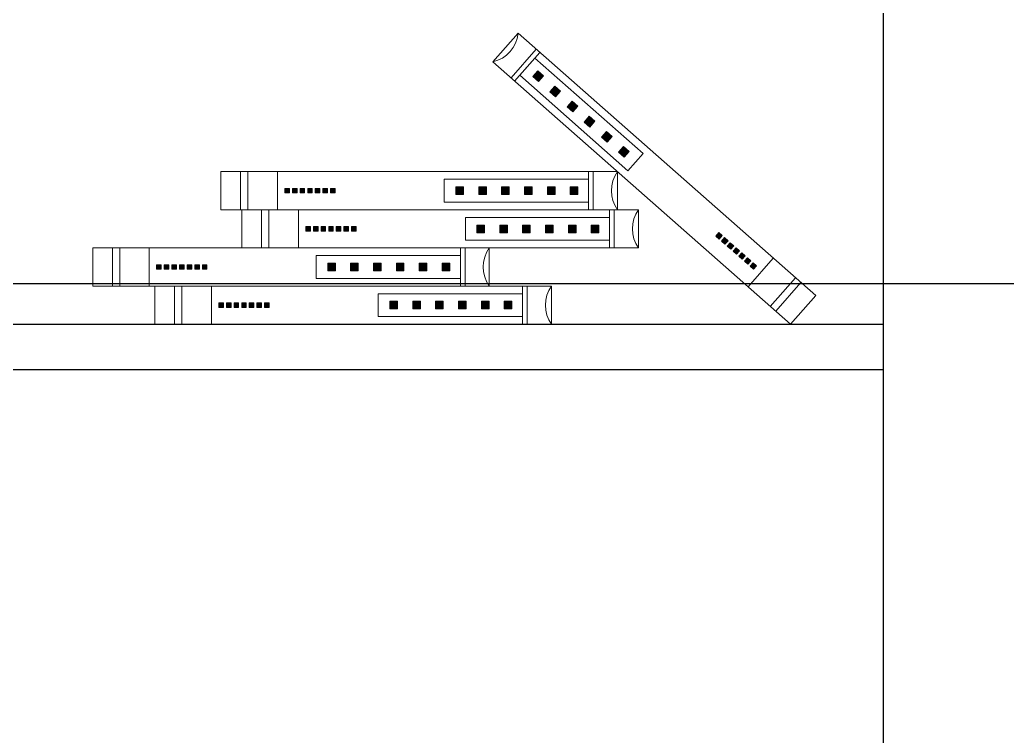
# Model space of a CAD drawing. Header units: millimetres. Extents: x 71641 to 191108, y -23091 to 29972.
# Drawn here: x 158639 to 159286, y -13871 to -13402 of the extents above; entities that cross this region are included whole.
import ezdxf

# ---------------------------------------------------------------- set-up
doc = ezdxf.new("R2010")
doc.units = ezdxf.units.MM
doc.layers.add('8', color=8, linetype='Continuous', lineweight=0)
doc.styles.add('30', font='SimSun.ttf', dxfattribs={"height": 75})
doc.dimstyles.new('30', dxfattribs={"dimscale": 0, "dimtxt": 90, "dimasz": 20, "dimexe": 20, "dimexo": 20, "dimgap": 10, "dimtad": 1, "dimdec": 0, "dimzin": 0, "dimdsep": 46, "dimtxsty": '30', "dimblk": 'ARCHTICK', "dimcen": 20, "dimdle": 10, "dimclrd": 8, "dimclre": 8, "dimclrt": 2, "dimadec": 0, "dimazin": 0, "dimtfac": 1, "dimtdec": 0, "dimtmove": 2, "dimatfit": 3, "dimldrblk": 'DOT', "dimfxl": 0, "dimtolj": 2, "dimtzin": 0, "dimlwd": -1, "dimarcsym": 0})

# ---------------------------------------------------------------- blocks, each defined once
blk = doc.blocks.new('_ARCHTICK')
at = {"color": 0, "linetype": 'ByBlock', "const_width": 0.15}
blk.add_lwpolyline([(-0.5, -0.5), (0.5, 0.5)], dxfattribs=at)
blk = doc.blocks.new('DOT')
at = {"color": 0, "linetype": 'ByBlock'}
blk.add_line((-0.5, 0), (-1, 0), dxfattribs=at)
at = {"color": 0, "linetype": 'ByBlock', "const_width": 0.5}
blk.add_lwpolyline([(-0.25, 0, 1), (0.25, 0, 1)], format="xyb", close=True, dxfattribs=at)

msp = doc.modelspace()

# ---------------------------------------------------------------- hatches: boundary and pattern name
at = {"layer": '8'}
h = msp.add_hatch(color=8, dxfattribs=at)
h.dxf.hatch_style = 1
h.paths.add_polyline_path([(158982.25, -13438.54), (158978.5, -13435.23), (158975.19, -13438.98), (158978.94, -13442.29)])
h = msp.add_hatch(color=8, dxfattribs=at)
h.dxf.hatch_style = 1
h.paths.add_polyline_path([(158993.5, -13448.46), (158989.75, -13445.15), (158986.44, -13448.9), (158990.2, -13452.21)])
h = msp.add_hatch(color=8, dxfattribs=at)
h.dxf.hatch_style = 1
h.paths.add_polyline_path([(159004.75, -13458.37), (159001, -13455.07), (158997.7, -13458.82), (159001.45, -13462.12)])
h = msp.add_hatch(color=8, dxfattribs=at)
h.dxf.hatch_style = 1
h.paths.add_polyline_path([(159016.01, -13468.29), (159012.26, -13464.99), (159008.95, -13468.74), (159012.7, -13472.04)])
h = msp.add_hatch(color=8, dxfattribs=at)
h.dxf.hatch_style = 1
h.paths.add_polyline_path([(159027.26, -13478.21), (159023.51, -13474.9), (159020.2, -13478.65), (159023.96, -13481.96)])
h = msp.add_hatch(color=8, dxfattribs=at)
h.dxf.hatch_style = 1
h.paths.add_polyline_path([(159038.51, -13488.13), (159034.76, -13484.82), (159031.46, -13488.57), (159035.21, -13491.88)])
h = msp.add_hatch(color=8, dxfattribs=at)
h.dxf.hatch_style = 1
h.paths.add_polyline_path([(158815.64, -13512.26), (158812.64, -13512.26), (158812.64, -13515.26), (158815.64, -13515.26)])
h = msp.add_hatch(color=8, dxfattribs=at)
h.dxf.hatch_style = 1
h.paths.add_polyline_path([(158820.64, -13512.26), (158817.64, -13512.26), (158817.64, -13515.26), (158820.64, -13515.26)])
h = msp.add_hatch(color=8, dxfattribs=at)
h.dxf.hatch_style = 1
h.paths.add_polyline_path([(158825.64, -13512.26), (158822.64, -13512.26), (158822.64, -13515.26), (158825.64, -13515.26)])
h = msp.add_hatch(color=8, dxfattribs=at)
h.dxf.hatch_style = 1
h.paths.add_polyline_path([(158830.64, -13512.26), (158827.64, -13512.26), (158827.64, -13515.26), (158830.64, -13515.26)])
h = msp.add_hatch(color=8, dxfattribs=at)
h.dxf.hatch_style = 1
h.paths.add_polyline_path([(158835.64, -13512.26), (158832.64, -13512.26), (158832.64, -13515.26), (158835.64, -13515.26)])
h = msp.add_hatch(color=8, dxfattribs=at)
h.dxf.hatch_style = 1
h.paths.add_polyline_path([(158840.64, -13512.26), (158837.64, -13512.26), (158837.64, -13515.26), (158840.64, -13515.26)])
h = msp.add_hatch(color=8, dxfattribs=at)
h.dxf.hatch_style = 1
h.paths.add_polyline_path([(158845.64, -13512.26), (158842.64, -13512.26), (158842.64, -13515.26), (158845.64, -13515.26)])
h = msp.add_hatch(color=8, dxfattribs=at)
h.dxf.hatch_style = 1
h.paths.add_polyline_path([(158929.8, -13511.26), (158924.8, -13511.26), (158924.8, -13516.26), (158929.8, -13516.26)])
h = msp.add_hatch(color=8, dxfattribs=at)
h.dxf.hatch_style = 1
h.paths.add_polyline_path([(158944.8, -13511.26), (158939.8, -13511.26), (158939.8, -13516.26), (158944.8, -13516.26)])
h = msp.add_hatch(color=8, dxfattribs=at)
h.dxf.hatch_style = 1
h.paths.add_polyline_path([(158959.8, -13511.26), (158954.8, -13511.26), (158954.8, -13516.26), (158959.8, -13516.26)])
h = msp.add_hatch(color=8, dxfattribs=at)
h.dxf.hatch_style = 1
h.paths.add_polyline_path([(158974.8, -13511.26), (158969.8, -13511.26), (158969.8, -13516.26), (158974.8, -13516.26)])
h = msp.add_hatch(color=8, dxfattribs=at)
h.dxf.hatch_style = 1
h.paths.add_polyline_path([(158989.8, -13511.26), (158984.8, -13511.26), (158984.8, -13516.26), (158989.8, -13516.26)])
h = msp.add_hatch(color=8, dxfattribs=at)
h.dxf.hatch_style = 1
h.paths.add_polyline_path([(159004.8, -13511.26), (158999.8, -13511.26), (158999.8, -13516.26), (159004.8, -13516.26)])
h = msp.add_hatch(color=8, dxfattribs=at)
h.dxf.hatch_style = 1
h.paths.add_polyline_path([(158829.41, -13537.26), (158826.41, -13537.26), (158826.41, -13540.26), (158829.41, -13540.26)])
h = msp.add_hatch(color=8, dxfattribs=at)
h.dxf.hatch_style = 1
h.paths.add_polyline_path([(158834.41, -13537.26), (158831.41, -13537.26), (158831.41, -13540.26), (158834.41, -13540.26)])
h = msp.add_hatch(color=8, dxfattribs=at)
h.dxf.hatch_style = 1
h.paths.add_polyline_path([(158839.41, -13537.26), (158836.41, -13537.26), (158836.41, -13540.26), (158839.41, -13540.26)])
h = msp.add_hatch(color=8, dxfattribs=at)
h.dxf.hatch_style = 1
h.paths.add_polyline_path([(158844.41, -13537.26), (158841.41, -13537.26), (158841.41, -13540.26), (158844.41, -13540.26)])
h = msp.add_hatch(color=8, dxfattribs=at)
h.dxf.hatch_style = 1
h.paths.add_polyline_path([(158849.41, -13537.26), (158846.41, -13537.26), (158846.41, -13540.26), (158849.41, -13540.26)])
h = msp.add_hatch(color=8, dxfattribs=at)
h.dxf.hatch_style = 1
h.paths.add_polyline_path([(158854.41, -13537.26), (158851.41, -13537.26), (158851.41, -13540.26), (158854.41, -13540.26)])
h = msp.add_hatch(color=8, dxfattribs=at)
h.dxf.hatch_style = 1
h.paths.add_polyline_path([(158859.41, -13537.26), (158856.41, -13537.26), (158856.41, -13540.26), (158859.41, -13540.26)])
h = msp.add_hatch(color=8, dxfattribs=at)
h.dxf.hatch_style = 1
h.paths.add_polyline_path([(158943.58, -13536.26), (158938.58, -13536.26), (158938.58, -13541.26), (158943.58, -13541.26)])
h = msp.add_hatch(color=8, dxfattribs=at)
h.dxf.hatch_style = 1
h.paths.add_polyline_path([(158958.58, -13536.26), (158953.58, -13536.26), (158953.58, -13541.26), (158958.58, -13541.26)])
h = msp.add_hatch(color=8, dxfattribs=at)
h.dxf.hatch_style = 1
h.paths.add_polyline_path([(158973.58, -13536.26), (158968.58, -13536.26), (158968.58, -13541.26), (158973.58, -13541.26)])
h = msp.add_hatch(color=8, dxfattribs=at)
h.dxf.hatch_style = 1
h.paths.add_polyline_path([(158988.58, -13536.26), (158983.58, -13536.26), (158983.58, -13541.26), (158988.58, -13541.26)])
h = msp.add_hatch(color=8, dxfattribs=at)
h.dxf.hatch_style = 1
h.paths.add_polyline_path([(159003.58, -13536.26), (158998.58, -13536.26), (158998.58, -13541.26), (159003.58, -13541.26)])
h = msp.add_hatch(color=8, dxfattribs=at)
h.dxf.hatch_style = 1
h.paths.add_polyline_path([(159018.58, -13536.26), (159013.58, -13536.26), (159013.58, -13541.26), (159018.58, -13541.26)])
h = msp.add_hatch(color=8, dxfattribs=at)
h.dxf.hatch_style = 1
h.paths.add_polyline_path([(159099.5, -13543.2), (159097.25, -13541.22), (159095.26, -13543.47), (159097.51, -13545.45)])
h = msp.add_hatch(color=8, dxfattribs=at)
h.dxf.hatch_style = 1
h.paths.add_polyline_path([(159103.25, -13546.51), (159101, -13544.53), (159099.01, -13546.78), (159101.26, -13548.76)])
h = msp.add_hatch(color=8, dxfattribs=at)
h.dxf.hatch_style = 1
h.paths.add_polyline_path([(159107, -13549.82), (159104.75, -13547.83), (159102.76, -13550.08), (159105.01, -13552.07)])
h = msp.add_hatch(color=8, dxfattribs=at)
h.dxf.hatch_style = 1
h.paths.add_polyline_path([(159110.75, -13553.12), (159108.5, -13551.14), (159106.52, -13553.39), (159108.77, -13555.37)])
h = msp.add_hatch(color=8, dxfattribs=at)
h.dxf.hatch_style = 1
h.paths.add_polyline_path([(159114.5, -13556.43), (159112.25, -13554.44), (159110.27, -13556.7), (159112.52, -13558.68)])
h = msp.add_hatch(color=8, dxfattribs=at)
h.dxf.hatch_style = 1
h.paths.add_polyline_path([(159118.25, -13559.73), (159116, -13557.75), (159114.02, -13560), (159116.27, -13561.98)])
h = msp.add_hatch(color=8, dxfattribs=at)
h.dxf.hatch_style = 1
h.paths.add_polyline_path([(158731.62, -13562.26), (158728.62, -13562.26), (158728.62, -13565.26), (158731.62, -13565.26)])
h = msp.add_hatch(color=8, dxfattribs=at)
h.dxf.hatch_style = 1
h.paths.add_polyline_path([(158736.62, -13562.26), (158733.62, -13562.26), (158733.62, -13565.26), (158736.62, -13565.26)])
h = msp.add_hatch(color=8, dxfattribs=at)
h.dxf.hatch_style = 1
h.paths.add_polyline_path([(158741.62, -13562.26), (158738.62, -13562.26), (158738.62, -13565.26), (158741.62, -13565.26)])
h = msp.add_hatch(color=8, dxfattribs=at)
h.dxf.hatch_style = 1
h.paths.add_polyline_path([(158746.62, -13562.26), (158743.62, -13562.26), (158743.62, -13565.26), (158746.62, -13565.26)])
h = msp.add_hatch(color=8, dxfattribs=at)
h.dxf.hatch_style = 1
h.paths.add_polyline_path([(158751.62, -13562.26), (158748.62, -13562.26), (158748.62, -13565.26), (158751.62, -13565.26)])
h = msp.add_hatch(color=8, dxfattribs=at)
h.dxf.hatch_style = 1
h.paths.add_polyline_path([(158756.62, -13562.26), (158753.62, -13562.26), (158753.62, -13565.26), (158756.62, -13565.26)])
h = msp.add_hatch(color=8, dxfattribs=at)
h.dxf.hatch_style = 1
h.paths.add_polyline_path([(158761.62, -13562.26), (158758.62, -13562.26), (158758.62, -13565.26), (158761.62, -13565.26)])
h = msp.add_hatch(color=8, dxfattribs=at)
h.dxf.hatch_style = 1
h.paths.add_polyline_path([(158845.79, -13561.26), (158840.79, -13561.26), (158840.79, -13566.26), (158845.79, -13566.26)])
h = msp.add_hatch(color=8, dxfattribs=at)
h.dxf.hatch_style = 1
h.paths.add_polyline_path([(158860.79, -13561.26), (158855.79, -13561.26), (158855.79, -13566.26), (158860.79, -13566.26)])
h = msp.add_hatch(color=8, dxfattribs=at)
h.dxf.hatch_style = 1
h.paths.add_polyline_path([(158875.79, -13561.26), (158870.79, -13561.26), (158870.79, -13566.26), (158875.79, -13566.26)])
h = msp.add_hatch(color=8, dxfattribs=at)
h.dxf.hatch_style = 1
h.paths.add_polyline_path([(158890.79, -13561.26), (158885.79, -13561.26), (158885.79, -13566.26), (158890.79, -13566.26)])
h = msp.add_hatch(color=8, dxfattribs=at)
h.dxf.hatch_style = 1
h.paths.add_polyline_path([(158905.79, -13561.26), (158900.79, -13561.26), (158900.79, -13566.26), (158905.79, -13566.26)])
h = msp.add_hatch(color=8, dxfattribs=at)
h.dxf.hatch_style = 1
h.paths.add_polyline_path([(158920.79, -13561.26), (158915.79, -13561.26), (158915.79, -13566.26), (158920.79, -13566.26)])
h = msp.add_hatch(color=8, dxfattribs=at)
h.dxf.hatch_style = 1
h.paths.add_polyline_path([(159122, -13563.04), (159119.75, -13561.06), (159117.77, -13563.31), (159120.02, -13565.29)])
h = msp.add_hatch(color=8, dxfattribs=at)
h.dxf.hatch_style = 1
h.paths.add_polyline_path([(158772.37, -13587.26), (158769.37, -13587.26), (158769.37, -13590.26), (158772.37, -13590.26)])
h = msp.add_hatch(color=8, dxfattribs=at)
h.dxf.hatch_style = 1
h.paths.add_polyline_path([(158777.37, -13587.26), (158774.37, -13587.26), (158774.37, -13590.26), (158777.37, -13590.26)])
h = msp.add_hatch(color=8, dxfattribs=at)
h.dxf.hatch_style = 1
h.paths.add_polyline_path([(158782.37, -13587.26), (158779.37, -13587.26), (158779.37, -13590.26), (158782.37, -13590.26)])
h = msp.add_hatch(color=8, dxfattribs=at)
h.dxf.hatch_style = 1
h.paths.add_polyline_path([(158787.37, -13587.26), (158784.37, -13587.26), (158784.37, -13590.26), (158787.37, -13590.26)])
h = msp.add_hatch(color=8, dxfattribs=at)
h.dxf.hatch_style = 1
h.paths.add_polyline_path([(158792.37, -13587.26), (158789.37, -13587.26), (158789.37, -13590.26), (158792.37, -13590.26)])
h = msp.add_hatch(color=8, dxfattribs=at)
h.dxf.hatch_style = 1
h.paths.add_polyline_path([(158797.37, -13587.26), (158794.37, -13587.26), (158794.37, -13590.26), (158797.37, -13590.26)])
h = msp.add_hatch(color=8, dxfattribs=at)
h.dxf.hatch_style = 1
h.paths.add_polyline_path([(158802.37, -13587.26), (158799.37, -13587.26), (158799.37, -13590.26), (158802.37, -13590.26)])
h = msp.add_hatch(color=8, dxfattribs=at)
h.dxf.hatch_style = 1
h.paths.add_polyline_path([(158886.53, -13586.26), (158881.53, -13586.26), (158881.53, -13591.26), (158886.53, -13591.26)])
h = msp.add_hatch(color=8, dxfattribs=at)
h.dxf.hatch_style = 1
h.paths.add_polyline_path([(158901.53, -13586.26), (158896.53, -13586.26), (158896.53, -13591.26), (158901.53, -13591.26)])
h = msp.add_hatch(color=8, dxfattribs=at)
h.dxf.hatch_style = 1
h.paths.add_polyline_path([(158916.53, -13586.26), (158911.53, -13586.26), (158911.53, -13591.26), (158916.53, -13591.26)])
h = msp.add_hatch(color=8, dxfattribs=at)
h.dxf.hatch_style = 1
h.paths.add_polyline_path([(158931.53, -13586.26), (158926.53, -13586.26), (158926.53, -13591.26), (158931.53, -13591.26)])
h = msp.add_hatch(color=8, dxfattribs=at)
h.dxf.hatch_style = 1
h.paths.add_polyline_path([(158946.53, -13586.26), (158941.53, -13586.26), (158941.53, -13591.26), (158946.53, -13591.26)])
h = msp.add_hatch(color=8, dxfattribs=at)
h.dxf.hatch_style = 1
h.paths.add_polyline_path([(158961.53, -13586.26), (158956.53, -13586.26), (158956.53, -13591.26), (158961.53, -13591.26)])

# ---------------------------------------------------------------- linework, layer by layer
msp.add_line((159205.2, -14791.26), (159205.2, -12641.26))
at = {"color": 3}
for p, q in [((158400.2, -13601.26), (159205.2, -13601.26)), ((159205.2, -13631.26), (158400.2, -13631.26))]:
    msp.add_line(p, q, dxfattribs=at)
at = {"layer": '8', "color": 8}
for p, q in [((158977.52, -13421.04), (158960.99, -13439.79)), ((158979.87, -13423.12), (158963.35, -13441.87)), ((158783.58, -13526.26), (158783.58, -13501.26)), ((158788.42, -13526.26), (158788.42, -13501.26)), ((158807.75, -13526.26), (158807.75, -13501.26)), ((159011.78, -13526.26), (159011.78, -13501.26)), ((159014.93, -13526.26), (159014.93, -13501.26)), ((158797.35, -13551.26), (158797.35, -13526.26)), ((158802.19, -13551.26), (158802.19, -13526.26)), ((158821.53, -13551.26), (158821.53, -13526.26)), ((159025.55, -13551.26), (159025.55, -13526.26)), ((159028.7, -13551.26), (159028.7, -13526.26)), ((158699.56, -13576.26), (158699.56, -13551.26)), ((158704.4, -13576.26), (158704.4, -13551.26)), ((158723.74, -13576.26), (158723.74, -13551.26)), ((158927.76, -13576.26), (158927.76, -13551.26)), ((158930.91, -13576.26), (158930.91, -13551.26)), ((159132.94, -13558.02), (159116.41, -13576.77)), ((159147.45, -13570.8), (159130.92, -13589.56)), ((158740.31, -13601.26), (158740.31, -13576.26)), ((158745.14, -13601.26), (158745.14, -13576.26)), ((158764.48, -13601.26), (158764.48, -13576.26)), ((158968.51, -13601.26), (158968.51, -13576.26)), ((158971.65, -13601.26), (158971.65, -13576.26)), ((159151.08, -13574), (159134.55, -13592.76))]:
    msp.add_line(p, q, dxfattribs=at)
for points in [[(159144.19, -13601.26), (159160.72, -13582.5), (158965.66, -13410.59), (158949.13, -13429.35)], [(158966.65, -13438.12), (158976.57, -13426.87), (159047.5, -13489.38), (159037.58, -13500.63)], [(158978.94, -13442.29), (158982.25, -13438.54), (158978.5, -13435.23), (158975.19, -13438.98)], [(158990.2, -13452.21), (158993.5, -13448.46), (158989.75, -13445.15), (158986.44, -13448.9)], [(159001.45, -13462.12), (159004.75, -13458.37), (159001, -13455.07), (158997.7, -13458.82)], [(159012.7, -13472.04), (159016.01, -13468.29), (159012.26, -13464.99), (159008.95, -13468.74)], [(159023.96, -13481.96), (159027.26, -13478.21), (159023.51, -13474.9), (159020.2, -13478.65)], [(159035.21, -13491.88), (159038.51, -13488.13), (159034.76, -13484.82), (159031.46, -13488.57)], [(158770.72, -13501.26), (158770.72, -13526.26), (159030.72, -13526.26), (159030.72, -13501.26)], [(159011.78, -13506.26), (159011.78, -13521.26), (158917.23, -13521.26), (158917.23, -13506.26)], [(158812.64, -13512.26), (158812.64, -13515.26), (158815.64, -13515.26), (158815.64, -13512.26)], [(158817.64, -13512.26), (158817.64, -13515.26), (158820.64, -13515.26), (158820.64, -13512.26)], [(158822.64, -13512.26), (158822.64, -13515.26), (158825.64, -13515.26), (158825.64, -13512.26)], [(158827.64, -13512.26), (158827.64, -13515.26), (158830.64, -13515.26), (158830.64, -13512.26)], [(158832.64, -13512.26), (158832.64, -13515.26), (158835.64, -13515.26), (158835.64, -13512.26)], [(158837.64, -13512.26), (158837.64, -13515.26), (158840.64, -13515.26), (158840.64, -13512.26)], [(158842.64, -13512.26), (158842.64, -13515.26), (158845.64, -13515.26), (158845.64, -13512.26)], [(158924.8, -13511.26), (158924.8, -13516.26), (158929.8, -13516.26), (158929.8, -13511.26)], [(158939.8, -13511.26), (158939.8, -13516.26), (158944.8, -13516.26), (158944.8, -13511.26)], [(158954.8, -13511.26), (158954.8, -13516.26), (158959.8, -13516.26), (158959.8, -13511.26)], [(158969.8, -13511.26), (158969.8, -13516.26), (158974.8, -13516.26), (158974.8, -13511.26)], [(158984.8, -13511.26), (158984.8, -13516.26), (158989.8, -13516.26), (158989.8, -13511.26)], [(158999.8, -13511.26), (158999.8, -13516.26), (159004.8, -13516.26), (159004.8, -13511.26)], [(158784.5, -13526.26), (158784.5, -13551.26), (159044.5, -13551.26), (159044.5, -13526.26)], [(159025.55, -13531.26), (159025.55, -13546.26), (158931.01, -13546.26), (158931.01, -13531.26)], [(158826.41, -13537.26), (158826.41, -13540.26), (158829.41, -13540.26), (158829.41, -13537.26)], [(158831.41, -13537.26), (158831.41, -13540.26), (158834.41, -13540.26), (158834.41, -13537.26)], [(158836.41, -13537.26), (158836.41, -13540.26), (158839.41, -13540.26), (158839.41, -13537.26)], [(158841.41, -13537.26), (158841.41, -13540.26), (158844.41, -13540.26), (158844.41, -13537.26)], [(158846.41, -13537.26), (158846.41, -13540.26), (158849.41, -13540.26), (158849.41, -13537.26)], [(158851.41, -13537.26), (158851.41, -13540.26), (158854.41, -13540.26), (158854.41, -13537.26)], [(158856.41, -13537.26), (158856.41, -13540.26), (158859.41, -13540.26), (158859.41, -13537.26)], [(158938.58, -13536.26), (158938.58, -13541.26), (158943.58, -13541.26), (158943.58, -13536.26)], [(158953.58, -13536.26), (158953.58, -13541.26), (158958.58, -13541.26), (158958.58, -13536.26)], [(158968.58, -13536.26), (158968.58, -13541.26), (158973.58, -13541.26), (158973.58, -13536.26)], [(158983.58, -13536.26), (158983.58, -13541.26), (158988.58, -13541.26), (158988.58, -13536.26)], [(158998.58, -13536.26), (158998.58, -13541.26), (159003.58, -13541.26), (159003.58, -13536.26)], [(159013.58, -13536.26), (159013.58, -13541.26), (159018.58, -13541.26), (159018.58, -13536.26)], [(159097.51, -13545.45), (159099.5, -13543.2), (159097.25, -13541.22), (159095.26, -13543.47)], [(159101.26, -13548.76), (159103.25, -13546.51), (159101, -13544.53), (159099.01, -13546.78)], [(158686.71, -13551.26), (158686.71, -13576.26), (158946.71, -13576.26), (158946.71, -13551.26)], [(159105.01, -13552.07), (159107, -13549.82), (159104.75, -13547.83), (159102.76, -13550.08)], [(159108.77, -13555.37), (159110.75, -13553.12), (159108.5, -13551.14), (159106.52, -13553.39)], [(158927.76, -13556.26), (158927.76, -13571.26), (158833.22, -13571.26), (158833.22, -13556.26)], [(159112.52, -13558.68), (159114.5, -13556.43), (159112.25, -13554.44), (159110.27, -13556.7)], [(159116.27, -13561.98), (159118.25, -13559.73), (159116, -13557.75), (159114.02, -13560)], [(158728.62, -13562.26), (158728.62, -13565.26), (158731.62, -13565.26), (158731.62, -13562.26)], [(158733.62, -13562.26), (158733.62, -13565.26), (158736.62, -13565.26), (158736.62, -13562.26)], [(158738.62, -13562.26), (158738.62, -13565.26), (158741.62, -13565.26), (158741.62, -13562.26)], [(158743.62, -13562.26), (158743.62, -13565.26), (158746.62, -13565.26), (158746.62, -13562.26)], [(158748.62, -13562.26), (158748.62, -13565.26), (158751.62, -13565.26), (158751.62, -13562.26)], [(158753.62, -13562.26), (158753.62, -13565.26), (158756.62, -13565.26), (158756.62, -13562.26)], [(158758.62, -13562.26), (158758.62, -13565.26), (158761.62, -13565.26), (158761.62, -13562.26)], [(158840.79, -13561.26), (158840.79, -13566.26), (158845.79, -13566.26), (158845.79, -13561.26)], [(158855.79, -13561.26), (158855.79, -13566.26), (158860.79, -13566.26), (158860.79, -13561.26)], [(158870.79, -13561.26), (158870.79, -13566.26), (158875.79, -13566.26), (158875.79, -13561.26)], [(158885.79, -13561.26), (158885.79, -13566.26), (158890.79, -13566.26), (158890.79, -13561.26)], [(158900.79, -13561.26), (158900.79, -13566.26), (158905.79, -13566.26), (158905.79, -13561.26)], [(158915.79, -13561.26), (158915.79, -13566.26), (158920.79, -13566.26), (158920.79, -13561.26)], [(159120.02, -13565.29), (159122, -13563.04), (159119.75, -13561.06), (159117.77, -13563.31)], [(158727.45, -13576.26), (158727.45, -13601.26), (158987.45, -13601.26), (158987.45, -13576.26)], [(158968.51, -13581.26), (158968.51, -13596.26), (158873.96, -13596.26), (158873.96, -13581.26)], [(158769.37, -13587.26), (158769.37, -13590.26), (158772.37, -13590.26), (158772.37, -13587.26)], [(158774.37, -13587.26), (158774.37, -13590.26), (158777.37, -13590.26), (158777.37, -13587.26)], [(158779.37, -13587.26), (158779.37, -13590.26), (158782.37, -13590.26), (158782.37, -13587.26)], [(158784.37, -13587.26), (158784.37, -13590.26), (158787.37, -13590.26), (158787.37, -13587.26)], [(158789.37, -13587.26), (158789.37, -13590.26), (158792.37, -13590.26), (158792.37, -13587.26)], [(158794.37, -13587.26), (158794.37, -13590.26), (158797.37, -13590.26), (158797.37, -13587.26)], [(158799.37, -13587.26), (158799.37, -13590.26), (158802.37, -13590.26), (158802.37, -13587.26)], [(158881.53, -13586.26), (158881.53, -13591.26), (158886.53, -13591.26), (158886.53, -13586.26)], [(158896.53, -13586.26), (158896.53, -13591.26), (158901.53, -13591.26), (158901.53, -13586.26)], [(158911.53, -13586.26), (158911.53, -13591.26), (158916.53, -13591.26), (158916.53, -13586.26)], [(158926.53, -13586.26), (158926.53, -13591.26), (158931.53, -13591.26), (158931.53, -13586.26)], [(158941.53, -13586.26), (158941.53, -13591.26), (158946.53, -13591.26), (158946.53, -13586.26)], [(158956.53, -13586.26), (158956.53, -13591.26), (158961.53, -13591.26), (158961.53, -13586.26)]]:
    msp.add_lwpolyline(points, close=True, dxfattribs=at)
for centre, start, end in [((158944.02, -13408.18), 283.58194, 353.6373), ((159048.56, -13513.76), 144.97232, 215.02768), ((159062.33, -13538.76), 144.97232, 215.02768), ((158964.54, -13563.76), 144.97232, 215.02768), ((159005.29, -13588.76), 144.97232, 215.02768)]:
    msp.add_arc(centre, 21.78, start, end, dxfattribs=at)

# ---------------------------------------------------------------- leaders
at = {"color": 3}
msp.add_leader([(158320.35, -13828.93), (158320.35, -13574.59), (159945.98, -13574.59)], dimstyle='30', override={"dimscale": 1, "dimtxt": 75, "dimtad": 0, "dimldrblk": 'DOT'}, dxfattribs=at)

doc.saveas('drawing.dxf')
